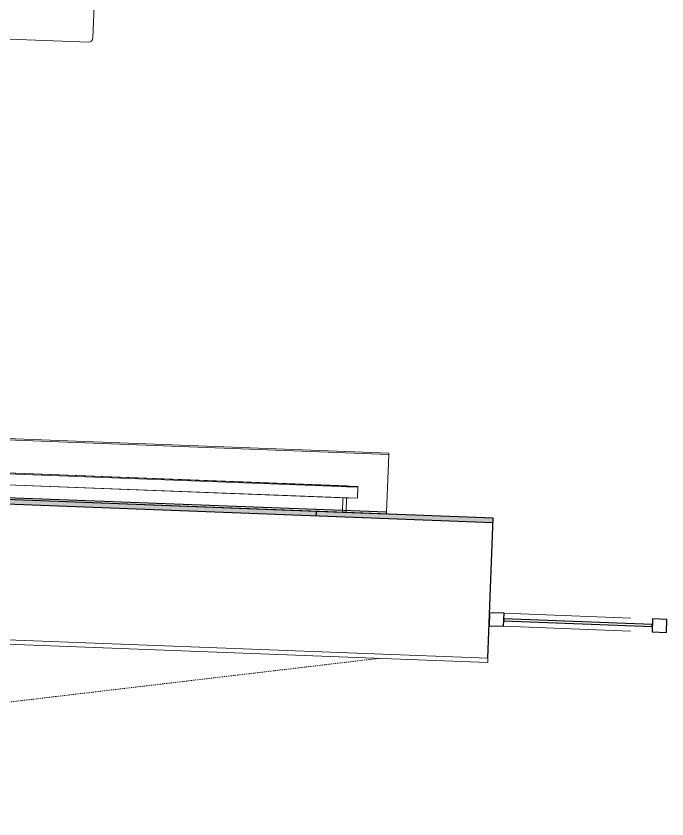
# Model space of a CAD drawing. Header units: millimetres. Extents: x 17567 to 83301, y -4294 to 56331.
# Drawn here: x 81046 to 83301, y 48755 to 51535 of the extents above; entities that cross this region are included whole.
import ezdxf

# ---------------------------------------------------------------- set-up
doc = ezdxf.new("R2010")
doc.units = ezdxf.units.MM
doc.header["$MEASUREMENT"] = 0
doc.linetypes.add('Dash', pattern=[6.35, 3.175, -3.175])
for name, color, linetype, lineweight in [('A-GLAZ-CURT', 52, 'Continuous', 13), ('A-GLAZ-CWMG', 51, 'Continuous', 13), ('A-WALL-PATT', 111, 'Continuous', 13), ('E-ELEC-EQPM', 71, 'Continuous', 13), ('I-FURN', 40, 'Continuous', 13), ('I-WALL', 2, 'Continuous', 13), ('Q-CASE', 33, 'Continuous', 13)]:
    doc.layers.add(name, color=color, linetype=linetype, lineweight=lineweight)

# ---------------------------------------------------------------- blocks, each defined once
blk = doc.blocks.new('New Furniture_Meeting Table Project Room North_NT3 - NT3-9579210-GA PLAN - LEVEL 11')
at = {"layer": 'I-FURN'}
for p, q in [((900, -2559), (900, 411)), ((-672.7, -2574), (671.3, -2574)), ((671.3, -2574), (885, -2574))]:
    blk.add_line(p, q, dxfattribs=at)
blk.add_arc((885, -2559), 15, 270, 0, dxfattribs=at)
blk = doc.blocks.new('System Panel - Glazed 6mm_Centre-V71-GA PLAN - LEVEL 11')
at = {"layer": 'A-GLAZ-CURT', "lineweight": 30}
for p, q in [((257.5, 3), (-257.5, 3)), ((-257.5, 3), (-257.5, -3)), ((257.5, -3), (257.5, 3)), ((-257.5, -3), (257.5, -3))]:
    blk.add_line(p, q, dxfattribs=at)
blk = doc.blocks.new('Rectangular Mullion - 25 x 45mm-3973996-GA PLAN - LEVEL 11')
at = {"layer": 'A-GLAZ-CWMG', "lineweight": 30}
for p, q in [((0, 22.5), (-50, 22.5)), ((-50, 22.5), (-50, -22.5)), ((0, -22.5), (0, 22.5)), ((-50, -22.5), (0, -22.5))]:
    blk.add_line(p, q, dxfattribs=at)
blk = doc.blocks.new('Rectangular Mullion - 25 x 45mm-3973997-GA PLAN - LEVEL 11')
at = {"layer": 'A-GLAZ-CWMG', "lineweight": 30}
for p, q in [((-50, 22.5), (0, 22.5)), ((-50, -22.5), (-50, 22.5)), ((0, 22.5), (0, -22.5)), ((0, -22.5), (-50, -22.5))]:
    blk.add_line(p, q, dxfattribs=at)
blk = doc.blocks.new('Rectangular Mullion - 25 x 45mm-V72-GA PLAN - LEVEL 11')
at = {"layer": 'A-GLAZ-CWMG'}
for p, q in [((203.8, 50140.6), (-236.2, 50140.6)), ((203.8, 50095.6), (-236.2, 50095.6))]:
    blk.add_line(p, q, dxfattribs=at)
blk = doc.blocks.new('System Panel - Glazed 6mm_Centre-5530632-GA PLAN - LEVEL 11')
at = {"layer": 'A-GLAZ-CURT', "lineweight": 30}
for p, q in [((257.5, 3), (-257.5, 3)), ((-257.5, 3), (-257.5, -3)), ((257.5, -3), (257.5, 3)), ((-257.5, -3), (257.5, -3))]:
    blk.add_line(p, q, dxfattribs=at)
blk = doc.blocks.new('Rectangular Mullion - 25 x 45mm-2438968-GA PLAN - LEVEL 11')
at = {"layer": 'A-GLAZ-CWMG', "lineweight": 30}
for p, q in [((-50, 22.5), (0, 22.5)), ((-50, -22.5), (-50, 22.5)), ((0, 22.5), (0, -22.5)), ((0, -22.5), (-50, -22.5))]:
    blk.add_line(p, q, dxfattribs=at)
blk = doc.blocks.new('Rectangular Mullion - 25 x 45mm-2374279-GA PLAN - LEVEL 11')
at = {"layer": 'A-GLAZ-CWMG', "lineweight": 30}
for p, q in [((0, 22.5), (-50, 22.5)), ((-50, 22.5), (-50, -22.5)), ((0, -22.5), (0, 22.5)), ((-50, -22.5), (0, -22.5))]:
    blk.add_line(p, q, dxfattribs=at)
blk = doc.blocks.new('BVN_Electrical Fixtures_Fixed Screen - SCR-001_1-10511138-GA PLAN - LEVEL 11')
at = {"layer": 'E-ELEC-EQPM'}
for p, q in [((-272, 88.9), (-272, 92.3)), ((1186.7, 92.3), (-272, 92.3)), ((-272, 50.8), (-272, 88.9)), ((-272, 88.9), (-234, 88.9)), ((-272, 88.9), (1186.7, 88.9)), ((-272, 50.8), (-272, 88.9)), ((1186.7, 88.9), (-272, 88.9)), ((-272, 88.9), (-272, 50.8)), ((-234, 88.9), (-234, 92.3)), ((-234, 92.3), (1148.6, 92.3)), ((1148.6, 92.3), (1148.6, 88.9)), ((1148.6, 88.9), (1186.7, 88.9)), ((1186.7, 92.3), (1186.7, 88.9)), ((1186.7, 88.9), (1186.7, 50.8)), ((1186.7, 88.9), (1186.7, 50.8)), ((1186.7, 50.8), (1186.7, 88.9)), ((-234, 50.8), (-272, 50.8)), ((-221.2, 50.8), (-272, 50.8)), ((-272, 50.8), (1186.7, 50.8)), ((-234, 0), (-234, 50.8)), ((-221.2, 0), (-221.2, 50.8)), ((1135.9, 50.8), (-221.2, 50.8)), ((1135.9, 50.8), (1135.9, 0)), ((1186.7, 50.8), (1135.9, 50.8)), ((1148.6, 50.8), (1148.6, 0)), ((1186.7, 50.8), (1148.6, 50.8)), ((1148.6, 0), (-234, 0)), ((1135.9, 0), (-221.2, 0)), ((905.9, 0), (-92.8, 0))]:
    blk.add_line(p, q, dxfattribs=at)
blk = doc.blocks.new('FFE_PRO-001_Projector_Ceiling mounted - PRO-001-9899647-GA PLAN - LEVEL 11')
at = {"layer": 'E-ELEC-EQPM'}
for p, q in [((-150, -148.7), (-150, 160.1)), ((-150, 160.1), (150, 160.1)), ((150, 160.1), (150, -148.7)), ((150, -148.7), (-150, -148.7)), ((-110.9, -176.1), (-110.9, -148.7)), ((-62.9, -148.7), (-62.9, -176.1)), ((-62.9, -176.1), (-110.9, -176.1))]:
    blk.add_line(p, q, dxfattribs=at)
at = {"layer": 'E-ELEC-EQPM', "linetype": 'Dash'}
for q in [(-1467.8, -396.6), (1295, -396.6)]:
    blk.add_line((-86.4, -179.8), q, dxfattribs=at)
blk = doc.blocks.new('BVN_Project Room South Shelf - Project Room Cover Plate _ Shelf-10556639-GA PLAN - LEVEL 11')
at = {"layer": 'Q-CASE'}
for p, q in [((-1515.3, -93.5), (-1515.3, -88.5)), ((1604.7, -88.5), (-1515.3, -88.5)), ((-1515.3, -293.5), (-1515.3, -93.5)), ((-96.8, -93.5), (-1515.3, -93.5)), ((1604.7, -93.5), (193.2, -93.5)), ((1604.7, -88.5), (1604.7, -93.5)), ((1604.7, -93.5), (1604.7, -293.5))]:
    blk.add_line(p, q, dxfattribs=at)
at = {"layer": 'Q-CASE', "lineweight": 30}
for p, q in [((-1515.3, -293.5), (-1515.3, -298.5)), ((1604.7, -293.5), (-1515.3, -293.5)), ((-1515.3, -298.5), (1604.7, -298.5)), ((1604.7, -298.5), (1604.7, -293.5))]:
    blk.add_line(p, q, dxfattribs=at)

msp = doc.modelspace()

# ---------------------------------------------------------------- hatches: boundary and pattern name
at = {"layer": 'A-WALL-PATT'}
for points in [[(82085, 49804.6), (80554.9, 49862.9), (79914.8, 49887.3), (79215.9, 49913.9), (79216.4, 49928.9), (82085.6, 49819.5)], [(82698.3, 49781.2), (82199.1, 49800.2), (82085, 49804.6), (82085.6, 49819.5), (82698.9, 49796.2)]]:
    msp.add_hatch(color=256, dxfattribs=at).paths.add_polyline_path(points)

# ---------------------------------------------------------------- linework, layer by layer
at = {"layer": 'I-WALL', "lineweight": 30}
for p, q in [((79101, 49918.3), (82698.3, 49781.2)), ((82698.9, 49796.2), (79216.4, 49928.9)), ((82085.6, 49819.5), (82085, 49804.6)), ((82680.4, 49311.5), (82698.9, 49796.2))]:
    msp.add_line(p, q, dxfattribs=at)
at = {"layer": 'I-WALL'}
for p, q in [((79083.1, 49448.7), (82680.4, 49311.5)), ((82679.9, 49296.5), (79082.5, 49433.7)), ((82679.9, 49296.5), (82680.4, 49311.5))]:
    msp.add_line(p, q, dxfattribs=at)

# ---------------------------------------------------------------- block references
at = {"layer": 'A-GLAZ-CURT'}
for name, rotation in [('System Panel - Glazed 6mm_Centre-V71-GA PLAN - LEVEL 11', 357.816525054261), ('System Panel - Glazed 6mm_Centre-5530632-GA PLAN - LEVEL 11', 177.8165250542611)]:
    msp.add_blockref(name, (82992.8, 49434.4), dxfattribs=dict(at, rotation=rotation))
at = {"layer": 'A-GLAZ-CWMG'}
for name, p, rotation in [('Rectangular Mullion - 25 x 45mm-3973996-GA PLAN - LEVEL 11', (82685.6, 49446.1), 177.8165250542611), ('Rectangular Mullion - 25 x 45mm-V72-GA PLAN - LEVEL 11', (81062, -646.5), 357.816525054261), ('Rectangular Mullion - 25 x 45mm-2374279-GA PLAN - LEVEL 11', (83300.1, 49422.7), 357.816525054261)]:
    msp.add_blockref(name, p, dxfattribs=dict(at, rotation=rotation))
at = {"layer": 'A-GLAZ-CWMG', "extrusion": (0, 0, -1)}
for name, p, rotation in [('Rectangular Mullion - 25 x 45mm-2438968-GA PLAN - LEVEL 11', (-82685.6, 49446.1), 2.183474945738967), ('Rectangular Mullion - 25 x 45mm-3973997-GA PLAN - LEVEL 11', (-83300.1, 49422.7), 182.183474945739)]:
    msp.add_blockref(name, p, dxfattribs=dict(at, rotation=rotation))
at = {"layer": 'E-ELEC-EQPM'}
for name, p, rotation in [('BVN_Electrical Fixtures_Fixed Screen - SCR-001_1-10511138-GA PLAN - LEVEL 11', (81041.3, 49859.4), 357.816525054261), ('FFE_PRO-001_Projector_Ceiling mounted - PRO-001-9899647-GA PLAN - LEVEL 11', (80821.9, 48970.4), 177.8165250542611)]:
    msp.add_blockref(name, p, dxfattribs=dict(at, rotation=rotation))
at = {"layer": 'I-FURN', "rotation": 357.816525054261}
msp.add_blockref('New Furniture_Meeting Table Project Room North_NT3 - NT3-9579210-GA PLAN - LEVEL 11', (80510, 54050.6), dxfattribs=at)
at = {"layer": 'Q-CASE', "rotation": 357.816525054261}
msp.add_blockref('BVN_Project Room South Shelf - Project Room Cover Plate _ Shelf-10556639-GA PLAN - LEVEL 11', (80737.1, 50171.2), dxfattribs=at)

doc.saveas('drawing.dxf')
